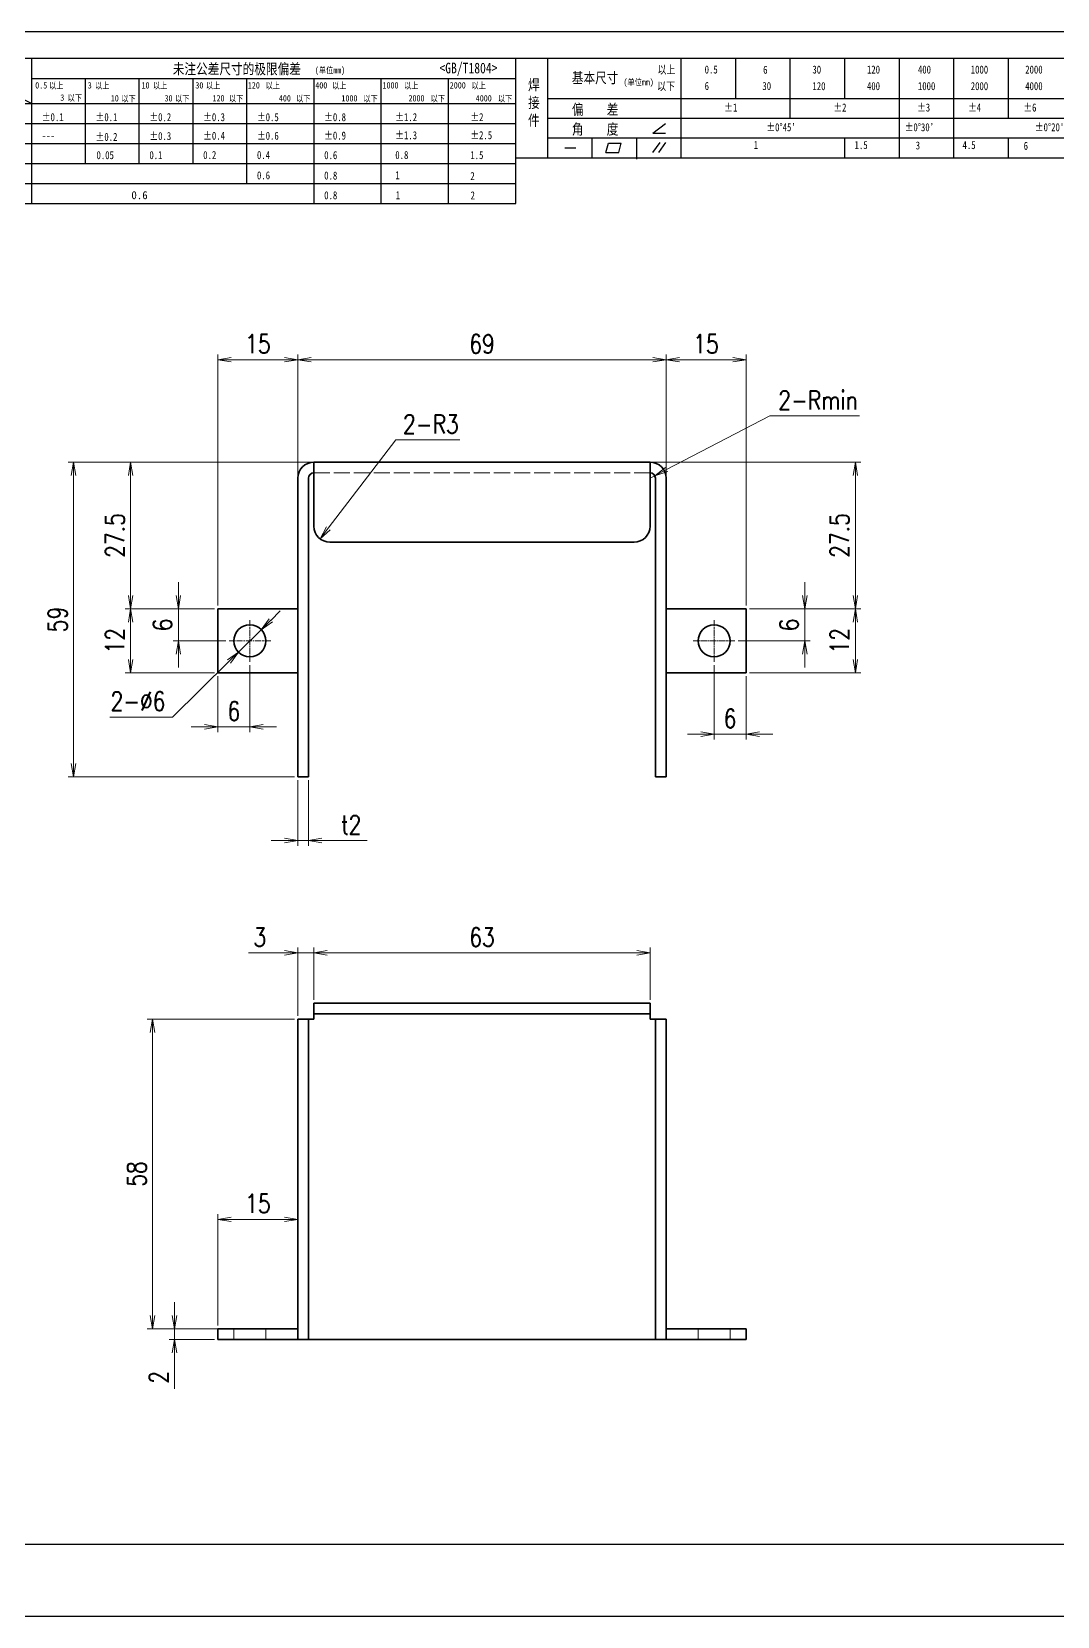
# Model space of a CAD drawing. Header units: millimetres. Extents: x 1201 to 11615, y -7347 to 2683.
# Drawn here: x 4062.7 to 4254.9, y -7347.5 to -7050.5 of the extents above; entities that cross this region are included whole.
import ezdxf

# ---------------------------------------------------------------- set-up
doc = ezdxf.new("R2010")
doc.units = ezdxf.units.MM
doc.linetypes.add('AM_ISO02W050x2', pattern=[3.75, 3, -0.75])
doc.linetypes.add('AM_ISO08W050x2', pattern=[9, 6, -0.75, 1.5, -0.75])
for name, color, linetype, lineweight in [('CENTER', 2, 'AM_ISO08W050x2', 15), ('DIM', 3, 'Continuous', 20), ('DRAWING', 7, 'Continuous', 35), ('HIDDEN', 1, 'AM_ISO02W050x2', 18), ('图框', 7, 'Continuous', 15)]:
    doc.layers.add(name, color=color, linetype=linetype, lineweight=lineweight)
doc.layers.add('图\\M+19E79\\M+195B6\\M+18E9A', color=7, linetype='Continuous')
doc.styles.add('DIM', font='romans.shx', dxfattribs={"width": 0.8, "bigfont": 'bigfont.shx'})
doc.styles.add('国标', font='simfang.ttf', dxfattribs={"width": 0.8})
doc.dimstyles.new('YH 1-1$0', dxfattribs={"dimtxt": 3.5, "dimasz": 2.5, "dimexe": 1, "dimexo": 0.625, "dimgap": 1.2, "dimtad": 1, "dimzin": 9, "dimdsep": 46, "dimtxsty": 'DIM', "dimblk": 'OPEN', "dimcen": 0, "dimclrd": 8, "dimclre": 8, "dimclrt": 2, "dimazin": 2, "dimtfac": 0.5, "dimtmove": 0, "dimatfit": 3, "dimldrblk": 'OPEN', "dimfxl": 0, "dimtolj": 1, "dimlwd": 13, "dimlwe": 13, "dimarcsym": 0})
doc.dimstyles.new('YH 1-1$3', dxfattribs={"dimtxt": 3.5, "dimasz": 2.5, "dimexe": 1, "dimexo": 0.625, "dimgap": 1.2, "dimtad": 1, "dimtoh": 1, "dimzin": 9, "dimdsep": 46, "dimtxsty": 'DIM', "dimblk": 'OPEN', "dimcen": 0, "dimclrd": 8, "dimclre": 8, "dimclrt": 2, "dimazin": 2, "dimtfac": 0.5, "dimtmove": 0, "dimatfit": 3, "dimldrblk": 'OPEN', "dimfxl": 0, "dimtolj": 1, "dimlwd": 13, "dimlwe": 13, "dimarcsym": 0})
doc.dimstyles.new('YH 1-1$4', dxfattribs={"dimtxt": 3.5, "dimasz": 2.5, "dimexe": 1, "dimexo": 0.625, "dimgap": 1.2, "dimtad": 1, "dimtoh": 1, "dimzin": 9, "dimdsep": 46, "dimtxsty": 'DIM', "dimblk": 'OPEN', "dimcen": 0, "dimclrd": 8, "dimclre": 8, "dimclrt": 2, "dimazin": 2, "dimtfac": 0.5, "dimtmove": 0, "dimatfit": 3, "dimldrblk": 'OPEN', "dimfxl": 0, "dimtolj": 1, "dimlwd": 13, "dimlwe": 13, "dimarcsym": 0})

# ---------------------------------------------------------------- blocks, each defined once
blk = doc.blocks.new('GZDEH零件A3图框V01版')
at = {"layer": 'Defpoints', "linetype": 'Continuous'}
for p, q in [((3277.49, -1549.46), (2857.49, -1549.46)), ((2857.49, -1846.46), (3277.49, -1846.46))]:
    blk.add_line(p, q, dxfattribs=at)
at = {"layer": '图\\M+19E79\\M+195B6\\M+18E9A', "linetype": 'Continuous', "lineweight": 30}
for p, q in [((3272.49, -1554.46), (2882.49, -1554.46)), ((2882.49, -1832.96), (3272.49, -1832.96))]:
    blk.add_line(p, q, dxfattribs=at)
at = {"layer": '图\\M+19E79\\M+195B6\\M+18E9A', "color": 9}
for p, q in [((2882.49, -1554.46), (2899.37, -1562.92)), ((2899.37, -1581.67), (2899.37, -1554.46)), ((2990.09, -1581.67), (2990.09, -1554.46)), ((2996.09, -1573.08), (2996.09, -1554.46)), ((3021.09, -1561.98), (3021.09, -1554.46)), ((3031.31, -1561.98), (3031.31, -1554.46)), ((3041.53, -1561.98), (3041.53, -1554.46)), ((3051.75, -1561.98), (3051.75, -1554.46)), ((3061.98, -1561.98), (3061.98, -1554.46)), ((3072.2, -1561.98), (3072.2, -1554.46)), ((3082.42, -1561.98), (3082.42, -1554.46)), ((2899.37, -1558.24), (2990.09, -1558.24)), ((2909.45, -1574.17), (2909.45, -1558.24)), ((2919.53, -1574.17), (2919.53, -1558.24)), ((2929.61, -1574.17), (2929.61, -1558.24)), ((2939.69, -1577.92), (2939.69, -1558.24)), ((2952.29, -1581.67), (2952.29, -1558.24)), ((2964.89, -1581.67), (2964.89, -1558.24)), ((2977.49, -1581.67), (2977.49, -1558.24)), ((2996.09, -1561.98), (3113.09, -1561.98)), ((3021.09, -1573.08), (3021.09, -1561.98)), ((3041.53, -1565.68), (3041.53, -1561.98)), ((3061.98, -1573.08), (3061.98, -1561.98)), ((3072.2, -1573.08), (3072.2, -1561.98)), ((3082.42, -1565.68), (3082.42, -1561.98)), ((2882.49, -1562.92), (2990.09, -1562.92)), ((2882.49, -1566.67), (2990.09, -1566.67)), ((2996.09, -1565.68), (3113.09, -1565.68)), ((3015.75, -1568.51), (3018.15, -1566.66)), ((2882.49, -1570.42), (2990.09, -1570.42)), ((2996.09, -1569.38), (3113.09, -1569.38)), ((3004.42, -1573.08), (3004.42, -1569.38)), ((3006.97, -1572.12), (3007.45, -1570.33)), ((3007.45, -1570.33), (3009.86, -1570.33)), ((3009.39, -1572.12), (3009.86, -1570.33)), ((3012.75, -1573.08), (3012.75, -1569.38)), ((3015.75, -1568.51), (3018.15, -1568.51)), ((3015.81, -1572.12), (3017.15, -1570.26)), ((3016.89, -1572.12), (3018.23, -1570.26)), ((3051.75, -1573.08), (3051.75, -1569.38)), ((3082.42, -1573.08), (3082.42, -1569.48)), ((2990.09, -1573.08), (3113.09, -1573.08)), ((2999.26, -1571.23), (3001.32, -1571.23)), ((3006.97, -1572.12), (3009.39, -1572.12)), ((3012.75, -1573.33), (3012.75, -1573.08)), ((2882.49, -1574.17), (2990.09, -1574.17)), ((2882.49, -1577.92), (2990.09, -1577.92)), ((2882.49, -1581.67), (2990.09, -1581.67))]:
    blk.add_line(p, q, dxfattribs=at)
at = {"layer": '图\\M+19E79\\M+195B6\\M+18E9A', "color": 9, "style": '国标', "width": 0.8}
for s, height, p in [('未注公差尺寸的极限偏差', 2, (2925.81, -1557.44)), ('<GB/T1804>', 2, (2975.78, -1557.27)), ('以上', 1.5, (3016.64, -1557.33)), ('0.5', 1.5, (3025.49, -1557.3)), ('6', 1.5, (3036.45, -1557.34)), ('30', 1.5, (3045.69, -1557.31)), ('120', 1.5, (3055.91, -1557.31)), ('400', 1.5, (3065.46, -1557.31)), ('1000', 1.5, (3075.36, -1557.31)), ('2000', 1.5, (3085.57, -1557.31)), ('30', 1.2, (2930.04, -1560.11)), ('基本尺寸', 2, (3000.6, -1559.1)), ('以下', 1.5, (3016.58, -1560.43)), ('6', 1.5, (3025.49, -1560.38)), ('30', 1.5, (3036.31, -1560.39)), ('120', 1.5, (3045.69, -1560.41)), ('400', 1.5, (3055.91, -1560.41)), ('1000', 1.5, (3065.46, -1560.41)), ('2000', 1.5, (3075.36, -1560.41)), ('4000', 1.5, (3085.57, -1560.41)), ('±0.1', 1.5, (2901.27, -1566.23)), ('±0.1', 1.5, (2911.35, -1566.23)), ('±0.2', 1.5, (2921.43, -1566.23)), ('±0.3', 1.5, (2931.51, -1566.23)), ('±0.5', 1.5, (2941.59, -1566.23)), ('±0.8', 1.5, (2954.19, -1566.23)), ('±1.2', 1.5, (2967.51, -1566.23)), ('±2', 1.5, (2981.58, -1566.23)), ('偏    差', 2, (3000.6, -1565.04)), ('±1', 1.5, (3029.16, -1564.42)), ('±2', 1.5, (3049.61, -1564.42)), ('±3', 1.5, (3065.3, -1564.42)), ('±4', 1.5, (3074.85, -1564.42)), ('±6', 1.5, (3085.22, -1564.42)), ('±0.3', 1.5, (2921.43, -1569.77)), ('±0.4', 1.5, (2931.51, -1569.71)), ('±0.6', 1.5, (2941.59, -1569.71)), ('±0.9', 1.5, (2954.19, -1569.68)), ('±1.3', 1.5, (2967.51, -1569.62)), ('±2.5', 1.5, (2981.58, -1569.61)), ('角    度', 2, (3000.6, -1568.74)), ("±0%%D45'", 1.5, (3037.06, -1568.12)), ("±0%%D30'", 1.5, (3062.98, -1568.12)), ("±0%%D20'", 1.5, (3087.38, -1568.12)), ('---', 1.5, (2901.27, -1569.65)), ('±0.2', 1.5, (2911.35, -1569.92)), ('1', 1.5, (3034.69, -1571.43)), ('1.5', 1.5, (3053.59, -1571.46)), ('3', 1.5, (3065.05, -1571.53)), ('4.5', 1.5, (3073.82, -1571.46)), ('6', 1.5, (3085.28, -1571.6)), ('0.1', 1.5, (2921.43, -1573.34)), ('0.2', 1.5, (2931.51, -1573.33)), ('0.4', 1.5, (2941.59, -1573.33)), ('0.6', 1.5, (2954.19, -1573.35)), ('0.8', 1.5, (2967.51, -1573.33)), ('1.5', 1.5, (2981.58, -1573.34)), ('0.6', 1.5, (2941.59, -1577.14)), ('0.8', 1.5, (2954.19, -1577.17)), ('1', 1.5, (2967.51, -1577.12)), ('2', 1.5, (2981.58, -1577.26)), ('0.8', 1.5, (2954.19, -1580.87)), ('1', 1.5, (2967.59, -1580.86)), ('2', 1.5, (2981.62, -1580.89))]:
    blk.add_text(s, height=height, dxfattribs=at).set_placement(p)
at = {"layer": '图\\M+19E79\\M+195B6\\M+18E9A', "color": 9, "lineweight": 15, "style": '国标', "width": 0.8}
for s, p in [('(单位mm)', (2952.44, -1557.27)), ('0.5', (2900.03, -1560.11)), ('以上', (2902.64, -1560.16)), ('3', (2909.88, -1560.11)), ('以上', (2911.25, -1560.16)), ('10', (2919.96, -1560.11)), ('以上', (2922.09, -1560.16)), ('以上', (2932.02, -1560.16)), ('120', (2939.88, -1560.11)), ('以上', (2943.21, -1560.16)), ('400', (2952.52, -1560.11)), ('以上', (2955.68, -1560.16)), ('1000', (2965.12, -1560.11)), ('以上', (2969.16, -1560.16)), ('2000', (2977.72, -1560.11)), ('以上', (2981.8, -1560.16)), ('(单位mm)', (3010.27, -1559.51)), ('3', (2904.73, -1562.41)), ('以下', (2906.1, -1562.46)), ('10', (2914.19, -1562.54)), ('以下', (2916.18, -1562.59)), ('30', (2924.27, -1562.54)), ('以下', (2926.26, -1562.59)), ('120', (2933.26, -1562.54)), ('以下', (2936.34, -1562.59)), ('400', (2945.7, -1562.54)), ('以下', (2948.94, -1562.59)), ('1000', (2957.41, -1562.54)), ('以下', (2961.54, -1562.59)), ('2000', (2969.99, -1562.54)), ('以下', (2974.14, -1562.59)), ('4000', (2982.59, -1562.54)), ('以下', (2986.74, -1562.59))]:
    blk.add_text(s, height=1.2, dxfattribs=at).set_placement(p)
at = {"layer": '图\\M+19E79\\M+195B6\\M+18E9A', "color": 9, "lineweight": 13, "style": '国标'}
blk.add_text('0.6', height=1.5, dxfattribs=at).set_placement((2918.05, -1580.85))
at = {"layer": '图\\M+19E79\\M+195B6\\M+18E9A', "color": 9, "insert": (2992.39, -1558.41), "char_height": 2, "width": 3.1877, "attachment_point": 1, "style": '国标'}
blk.add_mtext('焊\\P接\\P件', dxfattribs=at)
at = {"layer": '图\\M+19E79\\M+195B6\\M+18E9A', "color": 9, "insert": (2911.51, -1573.37), "char_height": 1.5, "attachment_point": 7, "style": '国标'}
blk.add_mtext_dynamic_manual_height_columns('0.05', width=5.1982, gutter_width=12.5, heights=[0], dxfattribs=at)
blk = doc.blocks.new('_Open')
at = {"color": 0, "linetype": 'ByBlock', "lineweight": -2}
for p, q in [((-1, 0.17), (0, 0)), ((-1, -0.17), (0, 0)), ((0, 0), (-1, 0))]:
    blk.add_line(p, q, dxfattribs=at)
blk = doc.blocks.new('*D915')
at = {"layer": 'Defpoints', "color": 0, "ltscale": 2, "transparency": 16777216}
for p in [(4112.61, -7111.95), (4112.61, -7134.15), (4097.61, -7158.65)]:
    blk.add_point(p, dxfattribs=at)
at = {"layer": 'DIM', "color": 8, "lineweight": 13, "ltscale": 2, "transparency": 16777216}
for p, q in [((4097.61, -7158.03), (4097.61, -7110.95)), ((4100.11, -7111.95), (4110.11, -7111.95)), ((4112.61, -7133.53), (4112.61, -7110.95))]:
    blk.add_line(p, q, dxfattribs=at)
at = {"layer": 'DIM', "color": 8, "lineweight": 13, "ltscale": 2, "transparency": 16777216, "xscale": 2.5, "yscale": 2.5, "zscale": 2.5, "rotation": 180}
blk.add_blockref('_Open', (4097.61, -7111.95), dxfattribs=at)
at = {"layer": 'DIM', "color": 8, "lineweight": 13, "ltscale": 2, "transparency": 16777216, "xscale": 2.5, "yscale": 2.5, "zscale": 2.5}
blk.add_blockref('_Open', (4112.61, -7111.95), dxfattribs=at)
at = {"layer": 'DIM', "color": 2, "ltscale": 2, "transparency": 16777216, "insert": (4105.11, -7109), "char_height": 3.5, "attachment_point": 5, "style": 'DIM'}
blk.add_mtext('\\A1;15', dxfattribs=at)
blk = doc.blocks.new('*D916')
at = {"layer": 'Defpoints', "color": 0, "ltscale": 2, "transparency": 16777216}
for p in [(4181.61, -7111.95), (4112.61, -7134.15), (4181.61, -7134.15)]:
    blk.add_point(p, dxfattribs=at)
at = {"layer": 'DIM', "color": 8, "lineweight": 13, "ltscale": 2, "transparency": 16777216}
for p, q in [((4112.61, -7133.53), (4112.61, -7110.95)), ((4115.11, -7111.95), (4179.11, -7111.95)), ((4181.61, -7133.53), (4181.61, -7110.95))]:
    blk.add_line(p, q, dxfattribs=at)
at = {"layer": 'DIM', "color": 8, "lineweight": 13, "ltscale": 2, "transparency": 16777216, "xscale": 2.5, "yscale": 2.5, "zscale": 2.5, "rotation": 180}
blk.add_blockref('_Open', (4112.61, -7111.95), dxfattribs=at)
at = {"layer": 'DIM', "color": 8, "lineweight": 13, "ltscale": 2, "transparency": 16777216, "xscale": 2.5, "yscale": 2.5, "zscale": 2.5}
blk.add_blockref('_Open', (4181.61, -7111.95), dxfattribs=at)
at = {"layer": 'DIM', "color": 2, "ltscale": 2, "transparency": 16777216, "insert": (4147.11, -7109), "char_height": 3.5, "attachment_point": 5, "style": 'DIM'}
blk.add_mtext('\\A1;69', dxfattribs=at)
blk = doc.blocks.new('*D917')
at = {"layer": 'Defpoints', "color": 0, "ltscale": 2, "transparency": 16777216}
for p in [(4196.61, -7111.95), (4181.61, -7134.15), (4196.61, -7158.65)]:
    blk.add_point(p, dxfattribs=at)
at = {"layer": 'DIM', "color": 8, "lineweight": 13, "ltscale": 2, "transparency": 16777216}
for p, q in [((4181.61, -7133.53), (4181.61, -7110.95)), ((4184.11, -7111.95), (4194.11, -7111.95)), ((4196.61, -7158.03), (4196.61, -7110.95))]:
    blk.add_line(p, q, dxfattribs=at)
at = {"layer": 'DIM', "color": 8, "lineweight": 13, "ltscale": 2, "transparency": 16777216, "xscale": 2.5, "yscale": 2.5, "zscale": 2.5, "rotation": 180}
blk.add_blockref('_Open', (4181.61, -7111.95), dxfattribs=at)
at = {"layer": 'DIM', "color": 8, "lineweight": 13, "ltscale": 2, "transparency": 16777216, "xscale": 2.5, "yscale": 2.5, "zscale": 2.5}
blk.add_blockref('_Open', (4196.61, -7111.95), dxfattribs=at)
at = {"layer": 'DIM', "color": 2, "ltscale": 2, "transparency": 16777216, "insert": (4189.11, -7109), "char_height": 3.5, "attachment_point": 5, "style": 'DIM'}
blk.add_mtext('\\A1;15', dxfattribs=at)
blk = doc.blocks.new('*D918')
at = {"layer": 'Defpoints', "color": 0, "ltscale": 2, "transparency": 16777216}
for p in [(4179.5, -7133.69), (4178.61, -7134.15)]:
    blk.add_point(p, dxfattribs=at)
at = {"layer": 'DIM', "color": 8, "lineweight": 13, "ltscale": 2, "transparency": 16777216}
for p, q in [((4201.09, -7122.48), (4181.72, -7132.54)), ((4217.89, -7122.48), (4201.09, -7122.48)), ((4178.61, -7134.15), (4179.5, -7133.69))]:
    blk.add_line(p, q, dxfattribs=at)
at = {"layer": 'DIM', "color": 8, "lineweight": 13, "ltscale": 2, "transparency": 16777216, "xscale": 2.5, "yscale": 2.5, "zscale": 2.5, "rotation": 207.4498798748222}
blk.add_blockref('_Open', (4179.5, -7133.69), dxfattribs=at)
at = {"layer": 'DIM', "color": 2, "ltscale": 2, "transparency": 16777216, "insert": (4210.09, -7119.53), "char_height": 3.5, "attachment_point": 5, "style": 'DIM'}
blk.add_mtext('\\A1;{\\Fromans,bigfont|c134;2-Rmin}', dxfattribs=at)
blk = doc.blocks.new('*D919')
at = {"layer": 'Defpoints', "color": 0, "ltscale": 2, "transparency": 16777216}
for p in [(4116.8, -7145.54), (4118.61, -7143.15)]:
    blk.add_point(p, dxfattribs=at)
at = {"layer": 'DIM', "color": 8, "lineweight": 13, "ltscale": 2, "transparency": 16777216}
for p, q in [((4130.94, -7126.96), (4118.31, -7143.55)), ((4142.94, -7126.96), (4130.94, -7126.96))]:
    blk.add_line(p, q, dxfattribs=at)
at = {"layer": 'DIM', "color": 8, "lineweight": 13, "ltscale": 2, "transparency": 16777216, "xscale": 2.5, "yscale": 2.5, "zscale": 2.5, "rotation": 232.7321856425653}
blk.add_blockref('_Open', (4116.8, -7145.54), dxfattribs=at)
at = {"layer": 'DIM', "color": 2, "ltscale": 2, "transparency": 16777216, "insert": (4137.54, -7124.01), "char_height": 3.5, "attachment_point": 5, "style": 'DIM'}
blk.add_mtext('\\A1;{\\Fromans,bigfont|c134;2-}R3', dxfattribs=at)
blk = doc.blocks.new('*D920')
at = {"layer": 'Defpoints', "color": 0, "ltscale": 2, "transparency": 16777216}
for p in [(4115.61, -7131.15), (4070.54, -7190.15), (4112.61, -7190.15)]:
    blk.add_point(p, dxfattribs=at)
at = {"layer": 'DIM', "color": 8, "lineweight": 13, "ltscale": 2, "transparency": 16777216}
for p, q in [((4114.99, -7131.15), (4069.54, -7131.15)), ((4070.54, -7133.65), (4070.54, -7187.65)), ((4111.99, -7190.15), (4069.54, -7190.15))]:
    blk.add_line(p, q, dxfattribs=at)
at = {"layer": 'DIM', "color": 8, "lineweight": 13, "ltscale": 2, "transparency": 16777216, "xscale": 2.5, "yscale": 2.5, "zscale": 2.5}
for p, rotation in [((4070.54, -7131.15), 90), ((4070.54, -7190.15), 270)]:
    blk.add_blockref('_Open', p, dxfattribs=dict(at, rotation=rotation))
at = {"layer": 'DIM', "color": 2, "ltscale": 2, "transparency": 16777216, "insert": (4067.59, -7160.65), "char_height": 3.5, "attachment_point": 5, "rotation": 90, "style": 'DIM'}
blk.add_mtext('\\A1;59', dxfattribs=at)
blk = doc.blocks.new('*D921')
at = {"layer": 'Defpoints', "color": 0, "ltscale": 2, "transparency": 16777216}
for p in [(4114.99, -7131.15), (4081.27, -7158.65), (4097.61, -7158.65)]:
    blk.add_point(p, dxfattribs=at)
at = {"layer": 'DIM', "color": 8, "lineweight": 13, "ltscale": 2, "transparency": 16777216}
for p, q in [((4114.36, -7131.15), (4080.27, -7131.15)), ((4081.27, -7133.65), (4081.27, -7156.15)), ((4096.99, -7158.65), (4080.27, -7158.65))]:
    blk.add_line(p, q, dxfattribs=at)
at = {"layer": 'DIM', "color": 8, "lineweight": 13, "ltscale": 2, "transparency": 16777216, "xscale": 2.5, "yscale": 2.5, "zscale": 2.5}
for p, rotation in [((4081.27, -7131.15), 90), ((4081.27, -7158.65), 270)]:
    blk.add_blockref('_Open', p, dxfattribs=dict(at, rotation=rotation))
at = {"layer": 'DIM', "color": 2, "ltscale": 2, "transparency": 16777216, "insert": (4078.32, -7144.9), "char_height": 3.5, "attachment_point": 5, "rotation": 90, "style": 'DIM'}
blk.add_mtext('\\A1;27.5', dxfattribs=at)
blk = doc.blocks.new('*D922')
at = {"layer": 'Defpoints', "color": 0, "ltscale": 2, "transparency": 16777216}
for p in [(4097.61, -7158.65), (4081.27, -7170.65), (4097.61, -7170.65)]:
    blk.add_point(p, dxfattribs=at)
at = {"layer": 'DIM', "color": 8, "lineweight": 13, "ltscale": 2, "transparency": 16777216}
for p, q in [((4096.99, -7158.65), (4080.27, -7158.65)), ((4081.27, -7161.15), (4081.27, -7168.15)), ((4096.99, -7170.65), (4080.27, -7170.65))]:
    blk.add_line(p, q, dxfattribs=at)
at = {"layer": 'DIM', "color": 8, "lineweight": 13, "ltscale": 2, "transparency": 16777216, "xscale": 2.5, "yscale": 2.5, "zscale": 2.5}
for p, rotation in [((4081.27, -7158.65), 90), ((4081.27, -7170.65), 270)]:
    blk.add_blockref('_Open', p, dxfattribs=dict(at, rotation=rotation))
at = {"layer": 'DIM', "color": 2, "ltscale": 2, "transparency": 16777216, "insert": (4078.32, -7164.65), "char_height": 3.5, "attachment_point": 5, "rotation": 90, "style": 'DIM'}
blk.add_mtext('\\A1;12', dxfattribs=at)
blk = doc.blocks.new('*D923')
at = {"layer": 'Defpoints', "color": 0, "ltscale": 2, "transparency": 16777216}
for p in [(4178.61, -7131.15), (4196.61, -7158.65), (4217.09, -7158.65)]:
    blk.add_point(p, dxfattribs=at)
at = {"layer": 'DIM', "color": 8, "lineweight": 13, "ltscale": 2, "transparency": 16777216}
for p, q in [((4179.24, -7131.15), (4218.09, -7131.15)), ((4217.09, -7133.65), (4217.09, -7156.15)), ((4197.24, -7158.65), (4218.09, -7158.65))]:
    blk.add_line(p, q, dxfattribs=at)
at = {"layer": 'DIM', "color": 8, "lineweight": 13, "ltscale": 2, "transparency": 16777216, "xscale": 2.5, "yscale": 2.5, "zscale": 2.5}
for p, rotation in [((4217.09, -7131.15), 90), ((4217.09, -7158.65), 270)]:
    blk.add_blockref('_Open', p, dxfattribs=dict(at, rotation=rotation))
at = {"layer": 'DIM', "color": 2, "ltscale": 2, "transparency": 16777216, "insert": (4214.14, -7144.9), "char_height": 3.5, "attachment_point": 5, "rotation": 90, "style": 'DIM'}
blk.add_mtext('\\A1;27.5', dxfattribs=at)
blk = doc.blocks.new('*D924')
at = {"layer": 'Defpoints', "color": 0, "ltscale": 2, "transparency": 16777216}
for p in [(4196.61, -7158.65), (4196.61, -7170.65), (4217.09, -7170.65)]:
    blk.add_point(p, dxfattribs=at)
at = {"layer": 'DIM', "color": 8, "lineweight": 13, "ltscale": 2, "transparency": 16777216}
for p, q in [((4197.24, -7158.65), (4218.09, -7158.65)), ((4217.09, -7161.15), (4217.09, -7168.15)), ((4197.24, -7170.65), (4218.09, -7170.65))]:
    blk.add_line(p, q, dxfattribs=at)
at = {"layer": 'DIM', "color": 8, "lineweight": 13, "ltscale": 2, "transparency": 16777216, "xscale": 2.5, "yscale": 2.5, "zscale": 2.5}
for p, rotation in [((4217.09, -7158.65), 90), ((4217.09, -7170.65), 270)]:
    blk.add_blockref('_Open', p, dxfattribs=dict(at, rotation=rotation))
at = {"layer": 'DIM', "color": 2, "ltscale": 2, "transparency": 16777216, "insert": (4214.14, -7164.65), "char_height": 3.5, "attachment_point": 5, "rotation": 90, "style": 'DIM'}
blk.add_mtext('\\A1;12', dxfattribs=at)
blk = doc.blocks.new('*D925')
at = {"layer": 'Defpoints', "color": 0, "ltscale": 2, "transparency": 16777216}
for p in [(4112.61, -7190.15), (4114.61, -7190.15), (4114.61, -7202.07)]:
    blk.add_point(p, dxfattribs=at)
at = {"layer": 'DIM', "color": 8, "lineweight": 13, "ltscale": 2, "transparency": 16777216}
for p, q in [((4112.61, -7190.78), (4112.61, -7203.07)), ((4114.61, -7190.78), (4114.61, -7203.07)), ((4110.11, -7202.07), (4107.61, -7202.07)), ((4112.61, -7202.07), (4114.61, -7202.07)), ((4117.11, -7202.07), (4125.61, -7202.07))]:
    blk.add_line(p, q, dxfattribs=at)
at = {"layer": 'DIM', "color": 8, "lineweight": 13, "ltscale": 2, "transparency": 16777216, "xscale": 2.5, "yscale": 2.5, "zscale": 2.5}
blk.add_blockref('_Open', (4112.61, -7202.07), dxfattribs=at)
at = {"layer": 'DIM', "color": 8, "lineweight": 13, "ltscale": 2, "transparency": 16777216, "xscale": 2.5, "yscale": 2.5, "zscale": 2.5, "rotation": 180}
blk.add_blockref('_Open', (4114.61, -7202.07), dxfattribs=at)
at = {"layer": 'DIM', "color": 2, "ltscale": 2, "transparency": 16777216, "insert": (4122.61, -7199.12), "char_height": 3.5, "attachment_point": 5, "style": 'DIM'}
blk.add_mtext('\\A1;t2', dxfattribs=at)
blk = doc.blocks.new('*D926')
at = {"layer": 'Defpoints', "color": 0, "ltscale": 2, "transparency": 16777216}
for p in [(4090.21, -7158.65), (4097.61, -7158.65), (4099.71, -7164.65)]:
    blk.add_point(p, dxfattribs=at)
at = {"layer": 'DIM', "color": 8, "lineweight": 13, "ltscale": 2, "transparency": 16777216}
for p, q in [((4090.21, -7156.15), (4090.21, -7153.65)), ((4096.99, -7158.65), (4089.21, -7158.65)), ((4090.21, -7164.65), (4090.21, -7158.65)), ((4099.09, -7164.65), (4089.21, -7164.65)), ((4090.21, -7167.15), (4090.21, -7169.65))]:
    blk.add_line(p, q, dxfattribs=at)
at = {"layer": 'DIM', "color": 8, "lineweight": 13, "ltscale": 2, "transparency": 16777216, "xscale": 2.5, "yscale": 2.5, "zscale": 2.5}
for p, rotation in [((4090.21, -7158.65), 270), ((4090.21, -7164.65), 90)]:
    blk.add_blockref('_Open', p, dxfattribs=dict(at, rotation=rotation))
at = {"layer": 'DIM', "color": 2, "ltscale": 2, "transparency": 16777216, "insert": (4087.26, -7161.65), "char_height": 3.5, "attachment_point": 5, "rotation": 90, "style": 'DIM'}
blk.add_mtext('\\A1;6', dxfattribs=at)
blk = doc.blocks.new('*D927')
at = {"layer": 'Defpoints', "color": 0, "ltscale": 2, "transparency": 16777216}
for p in [(4103.61, -7168.55), (4097.61, -7170.65), (4097.61, -7180.76)]:
    blk.add_point(p, dxfattribs=at)
at = {"layer": 'DIM', "color": 8, "lineweight": 13, "ltscale": 2, "transparency": 16777216}
for p, q in [((4103.61, -7169.18), (4103.61, -7181.76)), ((4097.61, -7171.28), (4097.61, -7181.76)), ((4095.11, -7180.76), (4092.61, -7180.76)), ((4103.61, -7180.76), (4097.61, -7180.76)), ((4106.11, -7180.76), (4108.61, -7180.76))]:
    blk.add_line(p, q, dxfattribs=at)
at = {"layer": 'DIM', "color": 8, "lineweight": 13, "ltscale": 2, "transparency": 16777216, "xscale": 2.5, "yscale": 2.5, "zscale": 2.5}
blk.add_blockref('_Open', (4097.61, -7180.76), dxfattribs=at)
at = {"layer": 'DIM', "color": 8, "lineweight": 13, "ltscale": 2, "transparency": 16777216, "xscale": 2.5, "yscale": 2.5, "zscale": 2.5, "rotation": 180}
blk.add_blockref('_Open', (4103.61, -7180.76), dxfattribs=at)
at = {"layer": 'DIM', "color": 2, "ltscale": 2, "transparency": 16777216, "insert": (4100.61, -7177.81), "char_height": 3.5, "attachment_point": 5, "style": 'DIM'}
blk.add_mtext('\\A1;6', dxfattribs=at)
blk = doc.blocks.new('*D928')
at = {"layer": 'Defpoints', "color": 0, "ltscale": 2, "transparency": 16777216}
for p in [(4196.61, -7158.65), (4207.61, -7158.65), (4194.51, -7164.65)]:
    blk.add_point(p, dxfattribs=at)
at = {"layer": 'DIM', "color": 8, "lineweight": 13, "ltscale": 2, "transparency": 16777216}
for p, q in [((4207.61, -7156.15), (4207.61, -7153.65)), ((4197.24, -7158.65), (4208.61, -7158.65)), ((4207.61, -7164.65), (4207.61, -7158.65)), ((4195.14, -7164.65), (4208.61, -7164.65)), ((4207.61, -7167.15), (4207.61, -7169.65))]:
    blk.add_line(p, q, dxfattribs=at)
at = {"layer": 'DIM', "color": 8, "lineweight": 13, "ltscale": 2, "transparency": 16777216, "xscale": 2.5, "yscale": 2.5, "zscale": 2.5}
for p, rotation in [((4207.61, -7158.65), 270), ((4207.61, -7164.65), 90)]:
    blk.add_blockref('_Open', p, dxfattribs=dict(at, rotation=rotation))
at = {"layer": 'DIM', "color": 2, "ltscale": 2, "transparency": 16777216, "insert": (4204.66, -7161.65), "char_height": 3.5, "attachment_point": 5, "rotation": 90, "style": 'DIM'}
blk.add_mtext('\\A1;6', dxfattribs=at)
blk = doc.blocks.new('*D929')
at = {"layer": 'Defpoints', "color": 0, "ltscale": 2, "transparency": 16777216}
for p in [(4190.61, -7168.55), (4196.61, -7170.65), (4196.61, -7182.15)]:
    blk.add_point(p, dxfattribs=at)
at = {"layer": 'DIM', "color": 8, "lineweight": 13, "ltscale": 2, "transparency": 16777216}
for p, q in [((4190.61, -7169.18), (4190.61, -7183.15)), ((4196.61, -7171.28), (4196.61, -7183.15)), ((4188.11, -7182.15), (4185.61, -7182.15)), ((4190.61, -7182.15), (4196.61, -7182.15)), ((4199.11, -7182.15), (4201.61, -7182.15))]:
    blk.add_line(p, q, dxfattribs=at)
at = {"layer": 'DIM', "color": 8, "lineweight": 13, "ltscale": 2, "transparency": 16777216, "xscale": 2.5, "yscale": 2.5, "zscale": 2.5}
blk.add_blockref('_Open', (4190.61, -7182.15), dxfattribs=at)
at = {"layer": 'DIM', "color": 8, "lineweight": 13, "ltscale": 2, "transparency": 16777216, "xscale": 2.5, "yscale": 2.5, "zscale": 2.5, "rotation": 180}
blk.add_blockref('_Open', (4196.61, -7182.15), dxfattribs=at)
at = {"layer": 'DIM', "color": 2, "ltscale": 2, "transparency": 16777216, "insert": (4193.61, -7179.2), "char_height": 3.5, "attachment_point": 5, "style": 'DIM'}
blk.add_mtext('\\A1;6', dxfattribs=at)
blk = doc.blocks.new('*D930')
at = {"layer": 'Defpoints', "color": 0, "ltscale": 2, "transparency": 16777216}
for p in [(4105.75, -7162.55), (4101.48, -7166.76)]:
    blk.add_point(p, dxfattribs=at)
at = {"layer": 'DIM', "color": 8, "lineweight": 13, "ltscale": 2, "transparency": 16777216}
for p, q in [((4107.53, -7160.8), (4109.32, -7159.04)), ((4105.75, -7162.55), (4101.48, -7166.76)), ((4089.12, -7178.93), (4099.7, -7168.51)), ((4077.38, -7178.93), (4089.12, -7178.93))]:
    blk.add_line(p, q, dxfattribs=at)
at = {"layer": 'DIM', "color": 8, "lineweight": 13, "ltscale": 2, "transparency": 16777216, "xscale": 2.5, "yscale": 2.5, "zscale": 2.5}
for p, rotation in [((4105.75, -7162.55), 224.5524007825664), ((4101.48, -7166.76), 44.55240078256636)]:
    blk.add_blockref('_Open', p, dxfattribs=dict(at, rotation=rotation))
at = {"layer": 'DIM', "color": 2, "ltscale": 2, "transparency": 16777216, "insert": (4082.65, -7175.98), "char_height": 3.5, "attachment_point": 5, "style": 'DIM'}
blk.add_mtext('\\A1;2-%%c6', dxfattribs=at)
blk = doc.blocks.new('*D931')
at = {"layer": 'Defpoints', "color": 0, "ltscale": 2, "transparency": 16777216}
for p in [(4097.61, -7293.57), (4089.49, -7295.57), (4097.61, -7295.57)]:
    blk.add_point(p, dxfattribs=at)
at = {"layer": 'DIM', "color": 8, "lineweight": 13, "ltscale": 2, "transparency": 16777216}
for p, q in [((4089.49, -7291.07), (4089.49, -7288.57)), ((4096.99, -7293.57), (4088.49, -7293.57)), ((4089.49, -7293.57), (4089.49, -7295.57)), ((4096.99, -7295.57), (4088.49, -7295.57)), ((4089.49, -7298.07), (4089.49, -7304.84))]:
    blk.add_line(p, q, dxfattribs=at)
at = {"layer": 'DIM', "color": 8, "lineweight": 13, "ltscale": 2, "transparency": 16777216, "xscale": 2.5, "yscale": 2.5, "zscale": 2.5}
for p, rotation in [((4089.49, -7293.57), 270), ((4089.49, -7295.57), 90)]:
    blk.add_blockref('_Open', p, dxfattribs=dict(at, rotation=rotation))
at = {"layer": 'DIM', "color": 2, "ltscale": 2, "transparency": 16777216, "insert": (4086.54, -7302.7), "char_height": 3.5, "attachment_point": 5, "rotation": 90, "style": 'DIM'}
blk.add_mtext('\\A1;2', dxfattribs=at)
blk = doc.blocks.new('*D874')
at = {"layer": 'Defpoints', "color": 0, "ltscale": 2, "transparency": 16777216}
for p in [(4115.61, -7223.13), (4115.61, -7232.57), (4112.61, -7235.57)]:
    blk.add_point(p, dxfattribs=at)
at = {"layer": 'DIM', "color": 8, "lineweight": 13, "ltscale": 2, "transparency": 16777216}
for p, q in [((4112.61, -7234.95), (4112.61, -7222.13)), ((4115.61, -7231.95), (4115.61, -7222.13)), ((4110.11, -7223.13), (4103.35, -7223.13)), ((4115.61, -7223.13), (4112.61, -7223.13)), ((4118.11, -7223.13), (4120.61, -7223.13))]:
    blk.add_line(p, q, dxfattribs=at)
at = {"layer": 'DIM', "color": 8, "lineweight": 13, "ltscale": 2, "transparency": 16777216, "xscale": 2.5, "yscale": 2.5, "zscale": 2.5}
blk.add_blockref('_Open', (4112.61, -7223.13), dxfattribs=at)
at = {"layer": 'DIM', "color": 8, "lineweight": 13, "ltscale": 2, "transparency": 16777216, "xscale": 2.5, "yscale": 2.5, "zscale": 2.5, "rotation": 180}
blk.add_blockref('_Open', (4115.61, -7223.13), dxfattribs=at)
at = {"layer": 'DIM', "color": 2, "ltscale": 2, "transparency": 16777216, "insert": (4105.48, -7220.18), "char_height": 3.5, "attachment_point": 5, "style": 'DIM'}
blk.add_mtext('\\A1;3', dxfattribs=at)
blk = doc.blocks.new('*D875')
at = {"layer": 'Defpoints', "color": 0, "ltscale": 2, "transparency": 16777216}
for p in [(4178.61, -7223.13), (4115.61, -7232.57), (4178.61, -7232.57)]:
    blk.add_point(p, dxfattribs=at)
at = {"layer": 'DIM', "color": 8, "lineweight": 13, "ltscale": 2, "transparency": 16777216}
for p, q in [((4115.61, -7231.95), (4115.61, -7222.13)), ((4178.61, -7231.95), (4178.61, -7222.13)), ((4118.11, -7223.13), (4176.11, -7223.13))]:
    blk.add_line(p, q, dxfattribs=at)
at = {"layer": 'DIM', "color": 8, "lineweight": 13, "ltscale": 2, "transparency": 16777216, "xscale": 2.5, "yscale": 2.5, "zscale": 2.5, "rotation": 180}
blk.add_blockref('_Open', (4115.61, -7223.13), dxfattribs=at)
at = {"layer": 'DIM', "color": 8, "lineweight": 13, "ltscale": 2, "transparency": 16777216, "xscale": 2.5, "yscale": 2.5, "zscale": 2.5}
blk.add_blockref('_Open', (4178.61, -7223.13), dxfattribs=at)
at = {"layer": 'DIM', "color": 2, "ltscale": 2, "transparency": 16777216, "insert": (4147.11, -7220.18), "char_height": 3.5, "attachment_point": 5, "style": 'DIM'}
blk.add_mtext('\\A1;63', dxfattribs=at)
blk = doc.blocks.new('*D869')
at = {"layer": 'Defpoints', "color": 0, "ltscale": 2, "transparency": 16777216}
for p in [(4112.61, -7235.57), (4085.35, -7293.57), (4112.61, -7293.57)]:
    blk.add_point(p, dxfattribs=at)
at = {"layer": 'DIM', "color": 8, "lineweight": 13, "ltscale": 2, "transparency": 16777216}
for p, q in [((4111.99, -7235.57), (4084.35, -7235.57)), ((4085.35, -7238.07), (4085.35, -7291.07)), ((4111.99, -7293.57), (4084.35, -7293.57))]:
    blk.add_line(p, q, dxfattribs=at)
at = {"layer": 'DIM', "color": 8, "lineweight": 13, "ltscale": 2, "transparency": 16777216, "xscale": 2.5, "yscale": 2.5, "zscale": 2.5}
for p, rotation in [((4085.35, -7235.57), 90), ((4085.35, -7293.57), 270)]:
    blk.add_blockref('_Open', p, dxfattribs=dict(at, rotation=rotation))
at = {"layer": 'DIM', "color": 2, "ltscale": 2, "transparency": 16777216, "insert": (4082.4, -7264.57), "char_height": 3.5, "attachment_point": 5, "rotation": 90, "style": 'DIM'}
blk.add_mtext('\\A1;58', dxfattribs=at)
blk = doc.blocks.new('*D870')
at = {"layer": 'Defpoints', "color": 0, "ltscale": 2, "transparency": 16777216}
for p in [(4097.61, -7273.08), (4097.61, -7293.57), (4112.61, -7293.57)]:
    blk.add_point(p, dxfattribs=at)
at = {"layer": 'DIM', "color": 8, "lineweight": 13, "ltscale": 2, "transparency": 16777216}
for p, q in [((4097.61, -7292.95), (4097.61, -7272.08)), ((4110.11, -7273.08), (4100.11, -7273.08)), ((4112.61, -7292.95), (4112.61, -7272.08))]:
    blk.add_line(p, q, dxfattribs=at)
at = {"layer": 'DIM', "color": 8, "lineweight": 13, "ltscale": 2, "transparency": 16777216, "xscale": 2.5, "yscale": 2.5, "zscale": 2.5, "rotation": 180}
blk.add_blockref('_Open', (4097.61, -7273.08), dxfattribs=at)
at = {"layer": 'DIM', "color": 8, "lineweight": 13, "ltscale": 2, "transparency": 16777216, "xscale": 2.5, "yscale": 2.5, "zscale": 2.5}
blk.add_blockref('_Open', (4112.61, -7273.08), dxfattribs=at)
at = {"layer": 'DIM', "color": 2, "ltscale": 2, "transparency": 16777216, "insert": (4105.11, -7270.13), "char_height": 3.5, "attachment_point": 5, "style": 'DIM'}
blk.add_mtext('\\A1;15', dxfattribs=at)

msp = doc.modelspace()

# ---------------------------------------------------------------- linework, layer by layer
msp.add_line((1201.092, -7347.472), (10120.957, -7347.472))
at = {"layer": 'CENTER', "ltscale": 0.195}
for p, q in [((4103.615, -7160.754), (4103.615, -7168.554)), ((4190.615, -7160.754), (4190.615, -7168.554)), ((4107.515, -7164.654), (4099.715, -7164.654)), ((4194.515, -7164.654), (4186.715, -7164.654))]:
    msp.add_line(p, q, dxfattribs=at)
at = {"layer": 'DRAWING', "lineweight": 35}
for p, q in [((4115.615, -7131.154), (4178.615, -7131.154)), ((4112.615, -7187.154), (4112.615, -7134.154)), ((4114.615, -7187.154), (4114.615, -7134.154)), ((4179.615, -7187.154), (4179.615, -7134.154)), ((4181.615, -7187.154), (4181.615, -7134.154)), ((4118.615, -7146.154), (4175.615, -7146.154)), ((4118.615, -7232.572), (4175.615, -7232.572)), ((4118.615, -7234.572), (4175.615, -7234.572)), ((4112.615, -7295.572), (4112.615, -7238.572)), ((4114.615, -7295.572), (4114.615, -7238.572)), ((4179.615, -7295.572), (4179.615, -7238.572)), ((4181.615, -7295.572), (4181.615, -7238.572)), ((4115.615, -7295.572), (4178.615, -7295.572))]:
    msp.add_line(p, q, dxfattribs=at)
at = {"layer": 'DRAWING', "lineweight": 35, "ltscale": 0.075}
for p, q in [((4115.615, -7131.154), (4115.615, -7134.154)), ((4178.615, -7131.154), (4178.615, -7134.154)), ((4112.615, -7190.154), (4112.615, -7187.154)), ((4114.615, -7190.154), (4114.615, -7187.154)), ((4179.615, -7190.154), (4179.615, -7187.154)), ((4181.615, -7187.154), (4181.615, -7190.154)), ((4118.615, -7232.572), (4115.615, -7232.572)), ((4118.615, -7234.572), (4115.615, -7234.572)), ((4175.615, -7232.572), (4178.615, -7232.572)), ((4175.615, -7234.572), (4178.615, -7234.572)), ((4112.615, -7238.572), (4112.615, -7235.572)), ((4114.615, -7238.572), (4114.615, -7235.572)), ((4179.615, -7238.572), (4179.615, -7235.572)), ((4181.615, -7235.572), (4181.615, -7238.572))]:
    msp.add_line(p, q, dxfattribs=at)
at = {"layer": 'DRAWING', "lineweight": 35, "ltscale": 0.225}
for p, q in [((4115.615, -7134.154), (4115.615, -7143.154)), ((4178.615, -7134.154), (4178.615, -7143.154))]:
    msp.add_line(p, q, dxfattribs=at)
at = {"layer": 'DRAWING', "lineweight": 35, "ltscale": 0.3}
for p, q in [((4097.615, -7158.654), (4097.615, -7170.654)), ((4196.615, -7170.654), (4196.615, -7158.654))]:
    msp.add_line(p, q, dxfattribs=at)
at = {"layer": 'DRAWING', "lineweight": 35, "ltscale": 0.375}
for p, q in [((4112.615, -7158.654), (4097.615, -7158.654)), ((4181.615, -7158.654), (4196.615, -7158.654)), ((4112.615, -7170.654), (4097.615, -7170.654)), ((4181.615, -7170.654), (4196.615, -7170.654)), ((4112.615, -7293.572), (4097.615, -7293.572)), ((4181.615, -7293.572), (4196.615, -7293.572)), ((4112.615, -7295.572), (4097.615, -7295.572)), ((4181.615, -7295.572), (4196.615, -7295.572))]:
    msp.add_line(p, q, dxfattribs=at)
at = {"layer": 'DRAWING', "lineweight": 35, "ltscale": 0.05}
for p, q in [((4112.615, -7190.154), (4114.615, -7190.154)), ((4179.615, -7190.154), (4181.615, -7190.154)), ((4115.615, -7232.572), (4115.615, -7234.572)), ((4178.615, -7234.572), (4178.615, -7232.572)), ((4112.615, -7235.572), (4114.615, -7235.572)), ((4179.615, -7235.572), (4181.615, -7235.572)), ((4097.615, -7293.572), (4097.615, -7295.572)), ((4196.615, -7295.572), (4196.615, -7293.572)), ((4114.615, -7295.572), (4112.615, -7295.572)), ((4181.615, -7295.572), (4179.615, -7295.572))]:
    msp.add_line(p, q, dxfattribs=at)
at = {"layer": 'DRAWING', "lineweight": 35, "ltscale": 0.025}
for p, q in [((4115.615, -7234.572), (4115.615, -7235.572)), ((4178.615, -7234.572), (4178.615, -7235.572)), ((4114.615, -7235.572), (4115.615, -7235.572)), ((4179.615, -7235.572), (4178.615, -7235.572)), ((4115.615, -7295.572), (4114.615, -7295.572)), ((4179.615, -7295.572), (4178.615, -7295.572))]:
    msp.add_line(p, q, dxfattribs=at)
at = {"layer": 'DRAWING', "lineweight": 35}
for centre in [(4103.615, -7164.654), (4190.615, -7164.654)]:
    msp.add_circle(centre, 3, dxfattribs=at)
for centre, radius, start, end in [((4115.615, -7134.154), 3, 90, 180), ((4115.615, -7134.154), 1, 90, 180), ((4178.615, -7134.154), 3, 0, 90), ((4178.615, -7134.154), 1, 0, 90), ((4118.615, -7143.154), 3, 180, 270), ((4175.615, -7143.154), 3, 270, 0)]:
    msp.add_arc(centre, radius, start, end, dxfattribs=at)
at = {"layer": 'HIDDEN'}
msp.add_line((4115.615, -7133.154), (4178.615, -7133.154), dxfattribs=at)
at = {"layer": 'HIDDEN', "ltscale": 0.05}
for p, q in [((4100.615, -7295.572), (4100.615, -7293.572)), ((4106.615, -7295.572), (4106.615, -7293.572)), ((4187.615, -7295.572), (4187.615, -7293.572)), ((4193.615, -7295.572), (4193.615, -7293.572))]:
    msp.add_line(p, q, dxfattribs=at)

# ---------------------------------------------------------------- block references
at = {"layer": '图框'}
msp.add_blockref('GZDEH零件A3图框V01版', (1163.355, -5501.011), dxfattribs=at)

# ---------------------------------------------------------------- dimensions: what is measured, and where the dimension line sits
at = {"layer": 'DIM', "ltscale": 2}
for base, p1, p2, picture, middle in [((4112.615, -7111.955), (4097.615, -7158.654), (4112.615, -7134.154), '*D915', (4105.115, -7109.005)), ((4181.615, -7111.955), (4112.615, -7134.154), (4181.615, -7134.154), '*D916', (4147.115, -7109.005)), ((4196.615, -7111.955), (4181.615, -7134.154), (4196.615, -7158.654), '*D917', (4189.115, -7109.005)), ((4097.615, -7180.765), (4103.615, -7168.554), (4097.615, -7170.654), '*D927', (4100.615, -7177.815)), ((4196.615, -7182.155), (4190.615, -7168.554), (4196.615, -7170.654), '*D929', (4193.615, -7179.205)), ((4178.615, -7223.128), (4115.615, -7232.572), (4178.615, -7232.572), '*D875', (4147.115, -7220.178)), ((4097.615, -7273.076), (4112.615, -7293.572), (4097.615, -7293.572), '*D870', (4105.115, -7270.126))]:
    dim = msp.add_linear_dim(base=base, p1=p1, p2=p2, dimstyle='YH 1-1$0', dxfattribs=at)
    dim.commit()
    dim.dimension.update_dxf_attribs({"geometry": picture, "text_midpoint": middle})
dim = msp.add_radius_dim(center=(4178.615, -7134.154), mpoint=(4179.502, -7133.693), text='{\\Fromans,bigfont|c134;2-Rmin}', dimstyle='YH 1-1$4', dxfattribs=at)
dim.commit()
dim.dimension.update_dxf_attribs({"geometry": '*D918', "text_midpoint": (4210.086, -7122.481), "dimtype": 164})
dim = msp.add_radius_dim(center=(4118.615, -7143.154), mpoint=(4116.798, -7145.541), text='{\\Fromans,bigfont|c134;2-}<>', dimstyle='YH 1-1$4', override={"dimtmove": 1}, dxfattribs=at)
dim.commit()
dim.dimension.update_dxf_attribs({"geometry": '*D919', "text_midpoint": (4130.936, -7126.96), "dimtype": 164})
for base, p1, p2, picture, middle in [((4070.54, -7190.154), (4115.615, -7131.154), (4112.615, -7190.154), '*D920', (4067.59, -7160.654)), ((4081.274, -7158.654), (4114.99, -7131.154), (4097.615, -7158.654), '*D921', (4078.324, -7144.904)), ((4217.088, -7158.654), (4178.615, -7131.154), (4196.615, -7158.654), '*D923', (4214.138, -7144.904)), ((4090.207, -7158.654), (4099.715, -7164.654), (4097.615, -7158.654), '*D926', (4087.257, -7161.654)), ((4207.608, -7158.654), (4194.515, -7164.654), (4196.615, -7158.654), '*D928', (4204.658, -7161.654)), ((4081.274, -7170.654), (4097.615, -7158.654), (4097.615, -7170.654), '*D922', (4078.324, -7164.654)), ((4217.088, -7170.654), (4196.615, -7158.654), (4196.615, -7170.654), '*D924', (4214.138, -7164.654)), ((4085.345, -7293.572), (4112.615, -7235.572), (4112.615, -7293.572), '*D869', (4082.395, -7264.572)), ((4089.486, -7295.572), (4097.615, -7293.572), (4097.615, -7295.572), '*D931', (4086.536, -7302.705))]:
    dim = msp.add_linear_dim(base=base, p1=p1, p2=p2, angle=90, dimstyle='YH 1-1$0', dxfattribs=at)
    dim.commit()
    dim.dimension.update_dxf_attribs({"geometry": picture, "text_midpoint": middle})
dim = msp.add_diameter_dim_2p(p1=(4105.752, -7162.549), p2=(4101.477, -7166.758), dimstyle='YH 1-1$3', override={"dimpost": '2-%%c<>'}, dxfattribs=at)
dim.commit()
dim.dimension.update_dxf_attribs({"geometry": '*D930', "text_midpoint": (4082.651, -7178.926), "dimtype": 163})
dim = msp.add_linear_dim(base=(4114.615, -7202.075), p1=(4112.615, -7190.154), p2=(4114.615, -7190.154), dimstyle='YH 1-1$0', override={"dimpost": 't<>'}, dxfattribs=at)
dim.commit()
dim.dimension.update_dxf_attribs({"geometry": '*D925', "text_midpoint": (4122.615, -7199.125)})
dim = msp.add_linear_dim(base=(4115.615, -7223.128), p1=(4112.615, -7235.572), p2=(4115.615, -7232.572), dimstyle='YH 1-1$0', dxfattribs=at)
dim.commit()
dim.dimension.update_dxf_attribs({"geometry": '*D874', "text_midpoint": (4105.481, -7223.128), "dimtype": 160})

doc.saveas('drawing.dxf')
